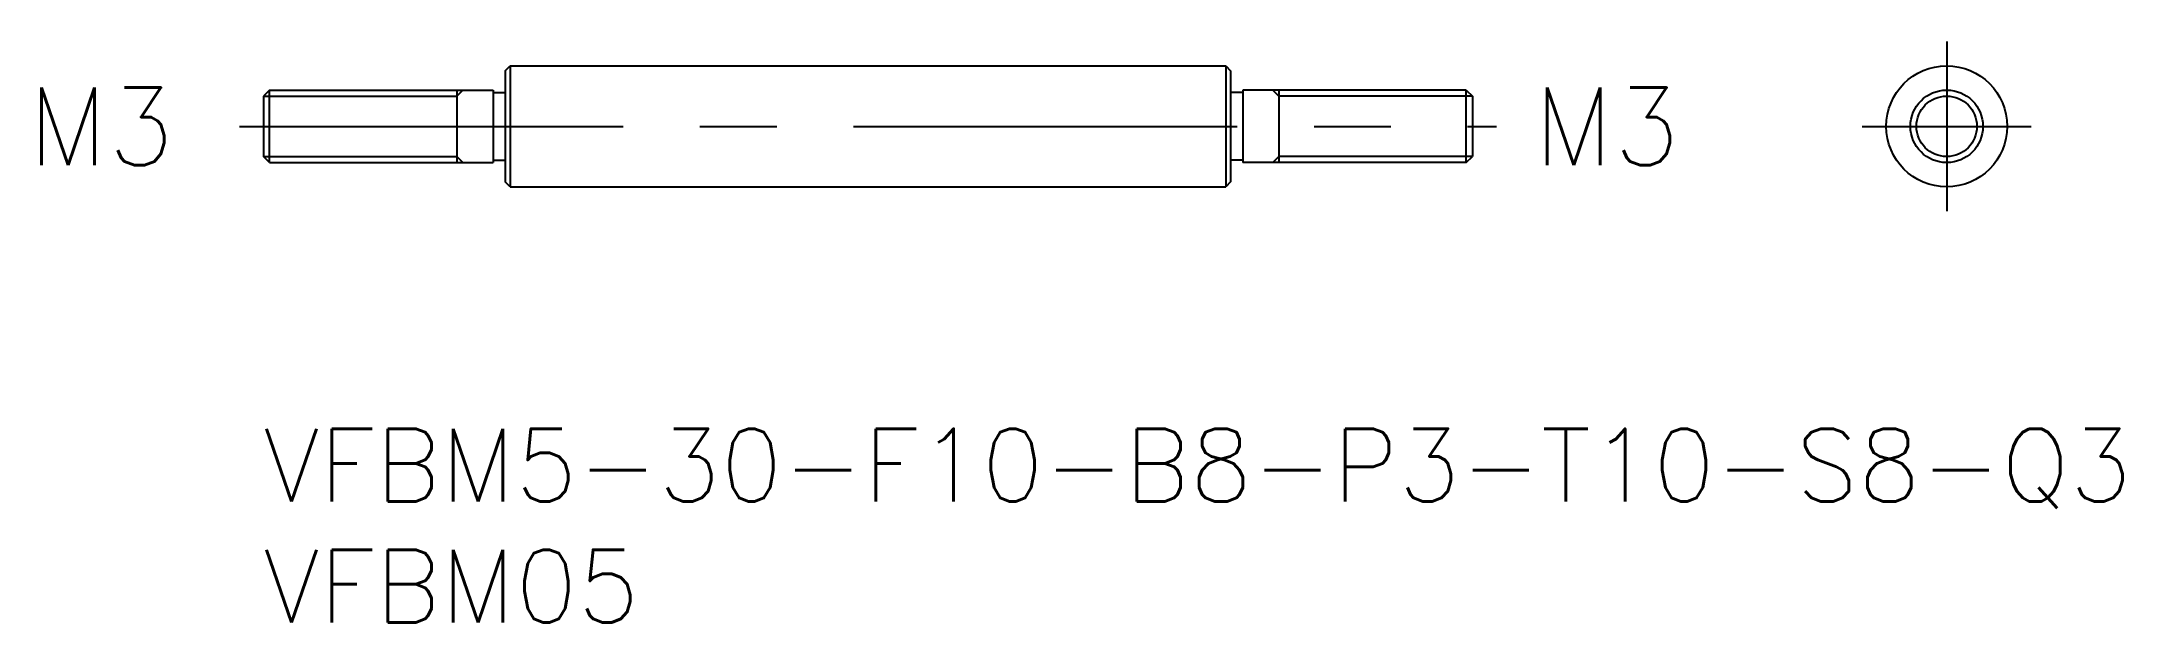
# Model space of a CAD drawing. Extents: x -9.2 to 76.9, y -8 to 16.
import ezdxf
from ezdxf.enums import TextEntityAlignment as Align

# ---------------------------------------------------------------- set-up
doc = ezdxf.new("R2010")
doc.units = 0
doc.header["$LTSCALE"] = 0.5
doc.linetypes.add('CENTER', pattern=[50.8, 31.75, -6.35, 6.35, -6.35])
for name, color, linetype in [('MSM_CENTER', 1, 'CENTER'), ('MSM_CONTINUOUS', 7, 'CONTINUOUS'), ('MSM_NARROW', 5, 'CONTINUOUS'), ('MSM_PART_NUMBER', 7, 'CONTINUOUS')]:
    doc.layers.add(name, color=color, linetype=linetype)
doc.styles.get("Standard").update_dxf_attribs({"font": 'txt.shx', "height": 3, "bigfont": 'bigfont.shx'})

# ---------------------------------------------------------------- blocks, each defined once
blk = doc.blocks.new('*U2')
at = {"layer": 'MSM_PART_NUMBER'}
blk.add_text('VFBM5-30-F10-B8-P3-T10-S8-Q3', height=3, dxfattribs=at).set_placement((0, -3))
blk = doc.blocks.new('*U3')
at = {"layer": 'MSM_PART_NUMBER'}
blk.add_text('VFBM05', height=3, dxfattribs=at).set_placement((0, -8))

msp = doc.modelspace()

# ---------------------------------------------------------------- linework, layer by layer
at = {"layer": 'MSM_CENTER'}
for p, q in [((69.619, 16), (69.619, 9)), ((-1, 12.5), (51, 12.5)), ((66.119, 12.5), (73.119, 12.5))]:
    msp.add_line(p, q, dxfattribs=at)
at = {"layer": 'MSM_CONTINUOUS'}
for p, q in [((10, 14.8), (10.2, 15)), ((10, 14.8), (10, 10.2)), ((10.2, 15), (39.8, 15)), ((10.2, 15), (10.2, 10)), ((39.8, 15), (40, 14.8)), ((39.8, 15), (39.8, 10)), ((40, 14.8), (40, 10.2)), ((0.25, 14), (0, 13.75)), ((0.25, 11), (0.25, 14)), ((0.25, 14), (9.5, 14)), ((8, 14), (8, 11)), ((9.5, 14), (9.5, 11)), ((9.5, 13.9), (10, 13.9)), ((40.5, 13.9), (40, 13.9)), ((49.75, 14), (40.5, 14)), ((40.5, 14), (40.5, 11)), ((42, 14), (42, 11)), ((49.75, 11), (49.75, 14)), ((49.75, 14), (50, 13.75)), ((0, 13.75), (0, 11.25)), ((10, 13.75), (10, 13.75)), ((40, 13.75), (40, 13.75)), ((50, 13.75), (50, 11.25)), ((0.25, 11), (0, 11.25)), ((49.75, 11), (50, 11.25)), ((0.25, 11), (9.5, 11)), ((9.5, 11.1), (10, 11.1)), ((40.5, 11.1), (40, 11.1)), ((49.75, 11), (40.5, 11)), ((10.2, 10), (10, 10.2)), ((10.2, 10), (39.8, 10)), ((40, 10.2), (39.8, 10))]:
    msp.add_line(p, q, dxfattribs=at)
for radius in [2.5, 1.5]:
    msp.add_circle((69.619, 12.5), radius, dxfattribs=at)
at = {"layer": 'MSM_NARROW'}
for p, q in [((8, 13.75), (8.25, 14)), ((42, 13.75), (41.75, 14)), ((0, 13.75), (8, 13.75)), ((50, 13.75), (42, 13.75)), ((0, 11.25), (8, 11.25)), ((8, 11.25), (8.25, 11)), ((42, 11.25), (41.75, 11)), ((50, 11.25), (42, 11.25))]:
    msp.add_line(p, q, dxfattribs=at)
msp.add_circle((69.619, 12.5), 1.25, dxfattribs=at)

# ---------------------------------------------------------------- block references
at = {"layer": 'MSM_CONTINUOUS'}
for name in ['*U2', '*U3']:
    msp.add_blockref(name, (0, 0), dxfattribs=at)

# ---------------------------------------------------------------- texts
for p in [(-3.693, 12.5), (58.583, 12.5)]:
    msp.add_text('M3', height=3.2, dxfattribs=at).set_placement(p, align=Align.MIDDLE_RIGHT)

doc.saveas('drawing.dxf')
